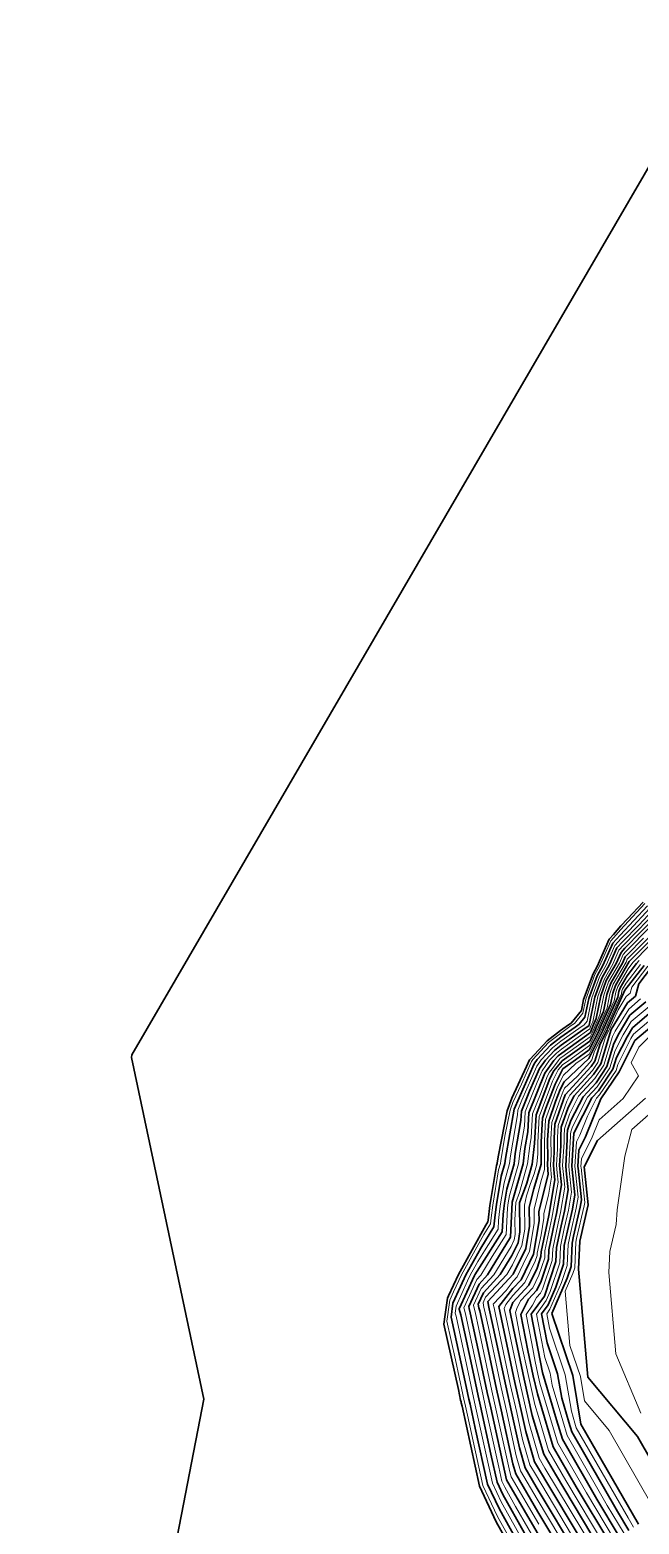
# Model space of a CAD drawing. Header units: millimetres. Extents: x -859836 to 307983, y -308065 to 649894.
# Drawn here: x -859836 to -776950, y 25688 to 229082 of the extents above; entities that cross this region are included whole.
import ezdxf

# ---------------------------------------------------------------- set-up
doc = ezdxf.new("R2010")
doc.units = ezdxf.units.MM
for name, color, linetype, lineweight in [('C-TOPO', 7, 'Continuous', 9), ('C-TOPO-MAJR', 7, 'Continuous', 35), ('C-TOPO-MINR', 7, 'Continuous', 9)]:
    doc.layers.add(name, color=color, linetype=linetype, lineweight=lineweight)

msp = doc.modelspace()

# ---------------------------------------------------------------- linework, layer by layer
at = {"layer": 'C-TOPO', "lineweight": 35}
for p, q in [((-757359, 241898), (-845960, 89571)), ((-778527, 108076), (-776389, 110365)), ((-779435, 107104), (-778527, 108076)), ((-781014, 105292), (-780436, 105924)), ((-780436, 105924), (-779435, 107104)), ((-782643, 101608), (-781014, 105292)), ((-784502, 97086), (-783213, 100608)), ((-783213, 100608), (-782643, 101608)), ((-786214, 93897), (-784796, 95613)), ((-784796, 95613), (-784502, 97086)), ((-787665, 92863), (-786543, 93668)), ((-786543, 93668), (-786214, 93897)), ((-789457, 91490), (-787665, 92863)), ((-845960, 89571), (-846020, 89201)), ((-791787, 88971), (-789457, 91490)), ((-846020, 89201), (-836150, 42695)), ((-794265, 83683), (-792257, 87962)), ((-792257, 87962), (-791848, 88884)), ((-791848, 88884), (-791787, 88971)), ((-794898, 81952), (-794265, 83683)), ((-796069, 75895), (-794898, 81952)), ((-796245, 74886), (-796069, 75895)), ((-797240, 69042), (-796331, 74521)), ((-796331, 74521), (-796257, 74781)), ((-796257, 74781), (-796245, 74886)), ((-797489, 67080), (-797240, 69042)), ((-801511, 59660), (-797785, 66399)), ((-797785, 66399), (-797518, 66834)), ((-797518, 66834), (-797489, 67080)), ((-802863, 56768), (-801511, 59660)), ((-803403, 53889), (-803051, 56144)), ((-803051, 56144), (-803019, 56427)), ((-803019, 56427), (-802863, 56768)), ((-803502, 52906), (-803403, 53889)), ((-801531, 43999), (-803502, 52906)), ((-801227, 42582), (-801531, 43999)), ((-836150, 42695), (-859836, -78633)), ((-801173, 42324), (-801227, 42582)), ((-801149, 42218), (-801173, 42324)), ((-801042, 41728), (-801149, 42218)), ((-798653, 30862), (-801042, 41728)), ((-796379, 26004), (-798653, 30862)), ((-792146, 18465), (-796379, 26004))]:
    msp.add_line(p, q, dxfattribs=at)
at = {"layer": 'C-TOPO-MAJR'}
for p, q in [((-775810, 109843), (-779529, 105862)), ((-774450, 108615), (-778906, 104064)), ((-775130, 109229), (-776989, 107238)), ((-779529, 105862), (-780535, 104762)), ((-776989, 107238), (-779218, 104963)), ((-773924, 106680), (-778282, 102267)), ((-780535, 104762), (-781878, 101723)), ((-779972, 104138), (-780979, 101859)), ((-779218, 104963), (-779972, 104138)), ((-778906, 104064), (-779409, 103514)), ((-776366, 105441), (-778594, 103165)), ((-781878, 101723), (-782675, 100328)), ((-780979, 101859), (-782041, 99999)), ((-780080, 101995), (-781408, 99670)), ((-779181, 102131), (-780774, 99340)), ((-778282, 102267), (-780140, 99011)), ((-779409, 103514), (-780080, 101995)), ((-778846, 102890), (-779181, 102131)), ((-776280, 101746), (-778873, 98353)), ((-778594, 103165), (-778846, 102890)), ((-777281, 102006), (-778578, 100310)), ((-776930, 102402), (-777281, 102006)), ((-782675, 100328), (-783803, 97243)), ((-782041, 99999), (-782982, 97428)), ((-781408, 99670), (-782160, 97613)), ((-778578, 100310), (-779507, 98682)), ((-775280, 101486), (-777008, 99224)), ((-781338, 97798), (-781801, 95478)), ((-780774, 99340), (-781338, 97798)), ((-778873, 98353), (-781237, 93120)), ((-780517, 97983), (-780825, 96436)), ((-780140, 99011), (-780517, 97983)), ((-779695, 98168), (-779849, 97395)), ((-779507, 98682), (-779695, 98168)), ((-777008, 99224), (-777453, 97567)), ((-783803, 97243), (-784315, 94682)), ((-782982, 97428), (-783748, 93587)), ((-782160, 97613), (-782777, 94520)), ((-780825, 96436), (-782241, 93302)), ((-779849, 97395), (-781739, 93211)), ((-778535, 96649), (-780734, 93030)), ((-777453, 97567), (-778535, 96649)), ((-776032, 96781), (-778197, 94946)), ((-774611, 95995), (-777859, 93242)), ((-785085, 93749), (-785659, 93351)), ((-784315, 94682), (-785085, 93749)), ((-783758, 93576), (-784618, 92978)), ((-783748, 93587), (-783758, 93576)), ((-782777, 94520), (-783245, 93484)), ((-781801, 95478), (-782743, 93393)), ((-778197, 94946), (-779663, 92533)), ((-773190, 95209), (-777521, 91539)), ((-787610, 91952), (-789006, 90881)), ((-785659, 93351), (-787610, 91952)), ((-784618, 92978), (-787544, 90879)), ((-783577, 92606), (-787479, 89806)), ((-781871, 92860), (-783796, 89066)), ((-782440, 92775), (-783723, 90246)), ((-783008, 92691), (-783650, 91426)), ((-783245, 93484), (-783577, 92606)), ((-782743, 93393), (-783008, 92691)), ((-782241, 93302), (-782440, 92775)), ((-781303, 92945), (-782265, 91048)), ((-780734, 93030), (-782149, 88347)), ((-781739, 93211), (-781871, 92860)), ((-781237, 93120), (-781303, 92945)), ((-779663, 92533), (-780382, 91109)), ((-778592, 92036), (-780030, 89189)), ((-777521, 91539), (-779678, 87269)), ((-777859, 93242), (-778592, 92036)), ((-789006, 90881), (-790822, 88919)), ((-788475, 90166), (-789686, 88857)), ((-787544, 90879), (-788475, 90166)), ((-787479, 89806), (-787944, 89450)), ((-783650, 91426), (-787414, 88734)), ((-783723, 90246), (-785605, 88900)), ((-782265, 91048), (-782973, 88706)), ((-780382, 91109), (-781326, 87987)), ((-791228, 88342), (-793955, 82189)), ((-790499, 87703), (-791862, 84626)), ((-790822, 88919), (-791228, 88342)), ((-789686, 88857), (-790499, 87703)), ((-788550, 88795), (-789770, 87064)), ((-787414, 88734), (-788556, 87373)), ((-787944, 89450), (-788550, 88795)), ((-787341, 87682), (-788382, 85594)), ((-785605, 88900), (-787341, 87682)), ((-783796, 89066), (-787167, 85903)), ((-783468, 87968), (-786994, 84125)), ((-782973, 88706), (-783468, 87968)), ((-782149, 88347), (-783140, 86871)), ((-781326, 87987), (-782812, 85774)), ((-780502, 87628), (-782484, 84677)), ((-780030, 89189), (-780502, 87628)), ((-789770, 87064), (-791956, 81651)), ((-789076, 86329), (-790956, 81382)), ((-788382, 85594), (-789635, 82296)), ((-788556, 87373), (-789076, 86329)), ((-787167, 85903), (-787688, 84860)), ((-783140, 86871), (-785784, 83989)), ((-782812, 85774), (-784575, 83853)), ((-779678, 87269), (-782156, 83580)), ((-791862, 84626), (-792955, 81920)), ((-786994, 84125), (-788393, 80133)), ((-787688, 84860), (-788314, 83210)), ((-785784, 83989), (-786606, 82378)), ((-784575, 83853), (-786218, 80631)), ((-783365, 83716), (-785830, 78885)), ((-782156, 83580), (-784223, 78394)), ((-782484, 84677), (-783365, 83716)), ((-776072, 83668), (-782616, 77903)), ((-793955, 82189), (-795125, 75466)), ((-792955, 81920), (-793027, 80630)), ((-791956, 81651), (-792100, 79071)), ((-790956, 81382), (-791172, 77513)), ((-789635, 82296), (-790102, 80965)), ((-788314, 83210), (-789247, 80549)), ((-786606, 82378), (-787539, 79717)), ((-793027, 80630), (-793807, 76148)), ((-790102, 80965), (-790282, 77741)), ((-789247, 80549), (-789392, 77970)), ((-788393, 80133), (-788501, 78199)), ((-787539, 79717), (-787611, 78427)), ((-786218, 80631), (-786685, 79301)), ((-792100, 79071), (-792490, 76831)), ((-791172, 77513), (-791494, 74698)), ((-790282, 77741), (-790257, 74676)), ((-789392, 77970), (-789372, 75518)), ((-788501, 78199), (-788486, 76359)), ((-787611, 78427), (-787601, 77201)), ((-786716, 78043), (-786936, 74461)), ((-786685, 79301), (-786721, 78656)), ((-786721, 78656), (-786716, 78043)), ((-785830, 78885), (-786105, 74407)), ((-784223, 78394), (-785137, 76592)), ((-782616, 77903), (-784444, 74299)), ((-795125, 75466), (-795205, 74763)), ((-793807, 76148), (-793968, 74741)), ((-792490, 76831), (-792731, 74719)), ((-789372, 75518), (-789427, 74622)), ((-788486, 76359), (-788596, 74568)), ((-787601, 77201), (-787766, 74514)), ((-785137, 76592), (-785275, 74353)), ((-795205, 74763), (-795701, 73032)), ((-793968, 74741), (-794959, 71279)), ((-792731, 74719), (-794217, 69527)), ((-791494, 74698), (-792237, 72101)), ((-790257, 74676), (-791283, 71333)), ((-789340, 73258), (-790576, 68259)), ((-789427, 74622), (-789340, 73258)), ((-788596, 74568), (-788524, 73431)), ((-788524, 73431), (-788431, 72572)), ((-787766, 74514), (-787708, 73605)), ((-787708, 73605), (-787521, 71887)), ((-786936, 74461), (-786892, 73778)), ((-786892, 73778), (-786611, 71201)), ((-786105, 74407), (-786076, 73952)), ((-786076, 73952), (-785702, 70516)), ((-785275, 74353), (-785260, 74126)), ((-785260, 74126), (-784792, 69830)), ((-784444, 74299), (-783883, 69145)), ((-795701, 73032), (-796339, 69186)), ((-794959, 71279), (-795278, 69357)), ((-792237, 72101), (-793225, 69409)), ((-791283, 71333), (-791900, 68834)), ((-788431, 72572), (-789251, 67685)), ((-787521, 71887), (-788177, 67977)), ((-786611, 71201), (-787104, 68269)), ((-796339, 69186), (-796514, 67809)), ((-795278, 69357), (-795366, 68668)), ((-794217, 69527), (-794461, 64762)), ((-793225, 69409), (-793158, 65493)), ((-785702, 70516), (-786030, 68561)), ((-784792, 69830), (-784956, 68853)), ((-796514, 67809), (-796704, 66172)), ((-795461, 67849), (-795583, 65467)), ((-795366, 68668), (-795461, 67849)), ((-791900, 68834), (-791856, 66223)), ((-790576, 68259), (-790554, 66954)), ((-789251, 67685), (-790282, 62733)), ((-788177, 67977), (-788405, 66990)), ((-787104, 68269), (-787560, 66295)), ((-786030, 68561), (-786714, 65600)), ((-784956, 68853), (-785868, 64905)), ((-783883, 69145), (-785023, 64210)), ((-795583, 65467), (-799291, 59628)), ((-796704, 66172), (-798487, 63272)), ((-793158, 65493), (-793418, 63987)), ((-791856, 66223), (-792376, 63212)), ((-790554, 66954), (-791334, 62437)), ((-788405, 66990), (-789230, 63028)), ((-787560, 66295), (-788178, 63324)), ((-786714, 65600), (-787126, 63619)), ((-798487, 63272), (-800512, 59609)), ((-794461, 64762), (-797588, 59599)), ((-793418, 63987), (-794269, 62230)), ((-792376, 63212), (-794077, 59699)), ((-788178, 63324), (-788259, 61416)), ((-787126, 63619), (-787235, 61076)), ((-786074, 63915), (-786210, 60735)), ((-785868, 64905), (-786074, 63915)), ((-785023, 64210), (-785185, 60395)), ((-794269, 62230), (-795833, 59649)), ((-791334, 62437), (-793017, 58957)), ((-790309, 62097), (-790834, 60535)), ((-789284, 61756), (-790334, 58634)), ((-790282, 62733), (-790309, 62097)), ((-788259, 61416), (-789834, 56732)), ((-789230, 63028), (-789284, 61756)), ((-787235, 61076), (-788285, 57953)), ((-799345, 59532), (-801425, 54976)), ((-800512, 59609), (-801246, 58038)), ((-799336, 59550), (-799345, 59532)), ((-799312, 59594), (-799336, 59550)), ((-799291, 59628), (-799312, 59594)), ((-797588, 59599), (-798732, 58370)), ((-795833, 59649), (-798135, 57177)), ((-794077, 59699), (-797537, 55983)), ((-790834, 60535), (-791956, 58215)), ((-786735, 59174), (-788822, 54355)), ((-786210, 60735), (-786735, 59174)), ((-785185, 60395), (-783912, 45677)), ((-801246, 58038), (-802287, 55760)), ((-798732, 58370), (-800133, 55303)), ((-798135, 57177), (-798835, 55643)), ((-794112, 57775), (-796038, 55287)), ((-791956, 58215), (-794147, 55852)), ((-793017, 58957), (-794112, 57775)), ((-790895, 57474), (-791991, 56292)), ((-790334, 58634), (-790895, 57474)), ((-788285, 57953), (-789328, 55543)), ((-802287, 55760), (-802500, 53873)), ((-801425, 54976), (-801428, 54954)), ((-801428, 54954), (-801208, 54155)), ((-800133, 55303), (-800083, 55046)), ((-800083, 55046), (-799915, 54438)), ((-798835, 55643), (-798735, 55126)), ((-798735, 55126), (-798623, 54721)), ((-797537, 55983), (-797386, 55206)), ((-797386, 55206), (-797330, 55004)), ((-797330, 55004), (-796925, 53115)), ((-796038, 55287), (-793848, 44982)), ((-794147, 55852), (-794537, 54753)), ((-791991, 56292), (-793037, 54220)), ((-789834, 56732), (-791632, 54265)), ((-789328, 55543), (-790227, 54310)), ((-802500, 53873), (-800473, 44428)), ((-801208, 54155), (-799586, 46600)), ((-799915, 54438), (-798699, 48771)), ((-798623, 54721), (-797812, 50943)), ((-796925, 53115), (-795100, 44528)), ((-794537, 54753), (-794056, 52306)), ((-793037, 54220), (-792074, 49326)), ((-791632, 54265), (-790092, 46346)), ((-790227, 54310), (-789457, 50350)), ((-788822, 54355), (-785972, 45900)), ((-797812, 50943), (-796352, 44074)), ((-794056, 52306), (-792596, 45437)), ((-792074, 49326), (-791344, 45891)), ((-789457, 50350), (-788032, 46123)), ((-798699, 48771), (-797604, 43619)), ((-799586, 46600), (-798856, 43165)), ((-793848, 44982), (-792894, 40737)), ((-792596, 45437), (-791483, 40484)), ((-791344, 45891), (-790788, 43415)), ((-790092, 46346), (-788172, 39884)), ((-788032, 46123), (-787476, 42815)), ((-785972, 45900), (-784860, 39284)), ((-783912, 45677), (-777181, 37599)), ((-800473, 44428), (-800108, 42710)), ((-798856, 43165), (-798538, 41750)), ((-797604, 43619), (-797127, 41497)), ((-796352, 44074), (-795716, 41243)), ((-795100, 44528), (-794305, 40990)), ((-790788, 43415), (-789828, 40184)), ((-787476, 42815), (-786516, 39584)), ((-800108, 42710), (-799949, 42003)), ((-799949, 42003), (-799237, 38737)), ((-798538, 41750), (-797113, 35218)), ((-797127, 41497), (-794989, 31699)), ((-795716, 41243), (-794113, 33895)), ((-794305, 40990), (-793236, 36092)), ((-792894, 40737), (-792360, 38288)), ((-799237, 38737), (-797560, 31112)), ((-791483, 40484), (-789904, 35196)), ((-789828, 40184), (-788643, 36218)), ((-788172, 39884), (-787382, 37240)), ((-786516, 39584), (-786121, 38262)), ((-784860, 39284), (-777047, 25688)), ((-792360, 38288), (-791166, 34174)), ((-787382, 37240), (-782695, 29082)), ((-786121, 38262), (-779871, 27385)), ((-777181, 37599), (-773275, 30801)), ((-797113, 35218), (-796275, 31405)), ((-793236, 36092), (-792440, 33349)), ((-789904, 35196), (-788342, 32477)), ((-788643, 36218), (-785518, 30779)), ((-794113, 33895), (-793715, 32524)), ((-792440, 33349), (-790944, 30776)), ((-791166, 34174), (-783552, 21435)), ((-797560, 31112), (-795965, 27702)), ((-796275, 31405), (-795477, 29701)), ((-794989, 31699), (-790501, 23980)), ((-793715, 32524), (-790722, 27378)), ((-790944, 30776), (-784853, 20585)), ((-788342, 32477), (-782251, 22286)), ((-785518, 30779), (-780950, 23136)), ((-795477, 29701), (-792523, 24441)), ((-782695, 29082), (-779649, 23987)), ((-795965, 27702), (-790058, 17183)), ((-790722, 27378), (-786155, 19735)), ((-779871, 27385), (-778348, 24837))]:
    msp.add_line(p, q, dxfattribs=at)
at = {"layer": 'C-TOPO-MINR'}
for p, q in [((-776150, 110150), (-778940, 107164)), ((-775719, 107926), (-779062, 104514)), ((-775470, 109536), (-778259, 106550)), ((-780062, 105899), (-780817, 105074)), ((-779474, 106592), (-780062, 105899)), ((-778940, 107164), (-779474, 106592)), ((-778259, 106550), (-779373, 105412)), ((-775408, 107028), (-778750, 103615)), ((-773792, 106196), (-777606, 102335)), ((-774055, 107163), (-777324, 103854)), ((-780817, 105074), (-782328, 101655)), ((-780254, 104450), (-781429, 101791)), ((-779690, 103826), (-780530, 101927)), ((-779373, 105412), (-780254, 104450)), ((-779062, 104514), (-779690, 103826)), ((-777324, 103854), (-778438, 102716)), ((-781429, 101791), (-782358, 100163)), ((-780530, 101927), (-781724, 99834)), ((-779631, 102063), (-781091, 99505)), ((-778732, 102199), (-780457, 99176)), ((-779127, 103202), (-779631, 102063)), ((-778750, 103615), (-779127, 103202)), ((-778564, 102579), (-778732, 102199)), ((-776781, 101876), (-778726, 99331)), ((-778438, 102716), (-778564, 102579)), ((-777782, 102137), (-778430, 101288)), ((-777606, 102335), (-777782, 102137)), ((-782991, 100493), (-784214, 97151)), ((-782358, 100163), (-783392, 97336)), ((-782328, 101655), (-782991, 100493)), ((-781724, 99834), (-782571, 97521)), ((-778430, 101288), (-779824, 98847)), ((-775780, 101616), (-777941, 98788)), ((-781749, 97705), (-782289, 94999)), ((-781091, 99505), (-781749, 97705)), ((-779361, 97874), (-781488, 93166)), ((-780927, 97890), (-781313, 95957)), ((-780457, 99176), (-780927, 97890)), ((-780106, 98075), (-780337, 96915)), ((-779824, 98847), (-780106, 98075)), ((-779284, 98260), (-779361, 97874)), ((-779190, 98517), (-779284, 98260)), ((-778726, 99331), (-779190, 98517)), ((-778163, 97960), (-778704, 97501)), ((-777941, 98788), (-778163, 97960)), ((-784214, 97151), (-784598, 95230)), ((-783392, 97336), (-784031, 94135)), ((-782571, 97521), (-783265, 94041)), ((-781313, 95957), (-782492, 93348)), ((-780337, 96915), (-781990, 93257)), ((-779804, 95691), (-780985, 93075)), ((-778366, 95797), (-780199, 92781)), ((-778704, 97501), (-779804, 95691)), ((-776742, 97174), (-778366, 95797)), ((-775322, 96388), (-778028, 94094)), ((-773901, 95602), (-777690, 92391)), ((-785749, 93836), (-786179, 93538)), ((-784598, 95230), (-785749, 93836)), ((-784421, 93663), (-785138, 93165)), ((-784031, 94135), (-784421, 93663)), ((-783265, 94041), (-783497, 93529)), ((-782289, 94999), (-782994, 93438)), ((-778028, 94094), (-779128, 92284)), ((-787642, 92488), (-789271, 91239)), ((-786179, 93538), (-787642, 92488)), ((-785138, 93165), (-787577, 91415)), ((-784097, 92792), (-787512, 90343)), ((-783613, 92016), (-785495, 90670)), ((-783660, 93096), (-784097, 92792)), ((-782156, 92818), (-783760, 89656)), ((-782724, 92733), (-783687, 90836)), ((-783497, 93529), (-783660, 93096)), ((-783293, 92648), (-783613, 92016)), ((-782994, 93438), (-783293, 92648)), ((-781587, 92902), (-783031, 90057)), ((-782492, 93348), (-782724, 92733)), ((-781500, 92039), (-782561, 88526)), ((-781990, 93257), (-782156, 92818)), ((-780558, 92069), (-781737, 88167)), ((-781488, 93166), (-781587, 92902)), ((-781019, 92987), (-781500, 92039)), ((-780985, 93075), (-781019, 92987)), ((-780199, 92781), (-780558, 92069)), ((-779128, 92284), (-780206, 90149)), ((-778056, 91787), (-779854, 88229)), ((-777690, 92391), (-778056, 91787)), ((-774645, 92981), (-776967, 90627)), ((-789271, 91239), (-791390, 88949)), ((-788740, 90523), (-790254, 88888)), ((-788210, 89808), (-789118, 88826)), ((-787577, 91415), (-788740, 90523)), ((-787512, 90343), (-788210, 89808)), ((-785495, 90670), (-787446, 89270)), ((-783687, 90836), (-786509, 88817)), ((-783760, 89656), (-784701, 88983)), ((-783031, 90057), (-783384, 88886)), ((-780206, 90149), (-780914, 87808)), ((-776967, 90627), (-778046, 88492)), ((-791593, 88661), (-792956, 85584)), ((-790864, 88022), (-792908, 83408)), ((-791390, 88949), (-791593, 88661)), ((-790254, 88888), (-790864, 88022)), ((-789118, 88826), (-790134, 87384)), ((-788592, 87899), (-789163, 87219)), ((-787948, 87527), (-788729, 85962)), ((-787982, 88765), (-788592, 87899)), ((-787679, 89092), (-787982, 88765)), ((-787377, 88208), (-787948, 87527)), ((-787446, 89270), (-787679, 89092)), ((-786509, 88817), (-787377, 88208)), ((-785569, 88374), (-787254, 86793)), ((-784701, 88983), (-785569, 88374)), ((-783632, 88517), (-785395, 86595)), ((-783384, 88886), (-783632, 88517)), ((-782561, 88526), (-783304, 87420)), ((-781737, 88167), (-782976, 86323)), ((-780914, 87808), (-782648, 85226)), ((-779854, 88229), (-780090, 87448)), ((-778046, 88492), (-777049, 86698)), ((-792956, 85584), (-794137, 83068)), ((-790816, 85845), (-792455, 81785)), ((-790134, 87384), (-790816, 85845)), ((-789423, 86697), (-790363, 84223)), ((-788729, 85962), (-790296, 81839)), ((-789163, 87219), (-789423, 86697)), ((-787254, 86793), (-788035, 85227)), ((-785395, 86595), (-787081, 85014)), ((-783304, 87420), (-786389, 84057)), ((-782976, 86323), (-785179, 83921)), ((-780090, 87448), (-782320, 84129)), ((-777049, 86698), (-779114, 83624)), ((-792908, 83408), (-793455, 82054)), ((-790363, 84223), (-791456, 81516)), ((-788035, 85227), (-788975, 82753)), ((-787654, 83668), (-788820, 80341)), ((-787341, 84492), (-787654, 83668)), ((-787081, 85014), (-787341, 84492)), ((-786389, 84057), (-786800, 83251)), ((-785179, 83921), (-786412, 81505)), ((-783970, 83785), (-786024, 79758)), ((-782760, 83648), (-783993, 81232)), ((-782648, 85226), (-783970, 83785)), ((-782320, 84129), (-782760, 83648)), ((-779114, 83624), (-782386, 80741)), ((-773030, 83712), (-777938, 79388)), ((-794510, 82050), (-795199, 78486)), ((-794137, 83068), (-794510, 82050)), ((-793491, 81409), (-794466, 75807)), ((-793455, 82054), (-793491, 81409)), ((-792455, 81785), (-792564, 79851)), ((-791456, 81516), (-791636, 78292)), ((-790296, 81839), (-790529, 81174)), ((-788975, 82753), (-789675, 80757)), ((-786800, 83251), (-787966, 79925)), ((-786412, 81505), (-787112, 79509)), ((-792564, 79851), (-793149, 76489)), ((-790529, 81174), (-790727, 77627)), ((-789675, 80757), (-789837, 77856)), ((-788820, 80341), (-788947, 78084)), ((-787966, 79925), (-788056, 78313)), ((-787112, 79509), (-787166, 78542)), ((-786024, 79758), (-786258, 79093)), ((-783993, 81232), (-785027, 78639)), ((-782386, 80741), (-783420, 78148)), ((-777938, 79388), (-778889, 75753)), ((-795199, 78486), (-795784, 75125)), ((-791636, 78292), (-791831, 77172)), ((-790727, 77627), (-790715, 76094)), ((-789837, 77856), (-789814, 75097)), ((-788947, 78084), (-788929, 75939)), ((-788056, 78313), (-788044, 76780)), ((-787158, 77622), (-787351, 74488)), ((-787166, 78542), (-787158, 77622)), ((-786273, 78464), (-786520, 74434)), ((-786258, 79093), (-786276, 78770)), ((-786276, 78770), (-786273, 78464)), ((-785484, 77738), (-785690, 74380)), ((-785027, 78639), (-785484, 77738)), ((-783420, 78148), (-784791, 75445)), ((-794466, 75807), (-794587, 74752)), ((-793149, 76489), (-793350, 74730)), ((-791831, 77172), (-792113, 74708)), ((-790715, 76094), (-790876, 74687)), ((-788929, 75939), (-789012, 74595)), ((-788044, 76780), (-788181, 74541)), ((-784791, 75445), (-784860, 74326)), ((-778889, 75753), (-779944, 68454)), ((-796072, 73908), (-796869, 69101)), ((-795824, 74773), (-796072, 73908)), ((-795784, 75125), (-795824, 74773)), ((-794587, 74752), (-795330, 72155)), ((-793350, 74730), (-794588, 70403)), ((-792113, 74708), (-793227, 70814)), ((-791247, 73389), (-791741, 72042)), ((-790876, 74687), (-791247, 73389)), ((-789799, 73967), (-790311, 72295)), ((-789814, 75097), (-789842, 74649)), ((-789842, 74649), (-789799, 73967)), ((-789012, 74595), (-788932, 73344)), ((-788932, 73344), (-788885, 72915)), ((-788181, 74541), (-788116, 73518)), ((-788116, 73518), (-787976, 72229)), ((-787351, 74488), (-787300, 73692)), ((-787300, 73692), (-787066, 71544)), ((-786520, 74434), (-786484, 73865)), ((-786484, 73865), (-786157, 70859)), ((-785690, 74380), (-785668, 74039)), ((-785668, 74039), (-785247, 70173)), ((-784860, 74326), (-784852, 74212)), ((-784852, 74212), (-784337, 69488)), ((-795330, 72155), (-795808, 69272)), ((-791741, 72042), (-792254, 70371)), ((-790311, 72295), (-791238, 68547)), ((-788885, 72915), (-789296, 70471)), ((-787976, 72229), (-788714, 67831)), ((-787066, 71544), (-787641, 68123)), ((-795808, 69272), (-795940, 68239)), ((-794748, 69442), (-794792, 69097)), ((-794588, 70403), (-794748, 69442)), ((-793721, 69468), (-793843, 67086)), ((-793227, 70814), (-793721, 69468)), ((-792254, 70371), (-792563, 69121)), ((-789296, 70471), (-789913, 67972)), ((-786157, 70859), (-786567, 68415)), ((-785247, 70173), (-785493, 68707)), ((-784337, 69488), (-784419, 68999)), ((-797088, 67380), (-797183, 66561)), ((-796869, 69101), (-797088, 67380)), ((-795940, 68239), (-796083, 67011)), ((-794839, 68688), (-795022, 65115)), ((-794792, 69097), (-794839, 68688)), ((-792563, 69121), (-792507, 65858)), ((-791238, 68547), (-791205, 66589)), ((-789902, 67319), (-790292, 65061)), ((-789913, 67972), (-789902, 67319)), ((-788828, 67337), (-789756, 62880)), ((-788714, 67831), (-788828, 67337)), ((-787641, 68123), (-787983, 66642)), ((-786567, 68415), (-787137, 65947)), ((-785493, 68707), (-786291, 65253)), ((-784419, 68999), (-785445, 64558)), ((-779944, 68454), (-780082, 66477)), ((-798074, 65112), (-801100, 59639)), ((-797183, 66561), (-798074, 65112)), ((-796143, 65819), (-797998, 62900)), ((-795022, 65115), (-796921, 62124)), ((-796083, 67011), (-796143, 65819)), ((-793810, 65127), (-793940, 64375)), ((-793843, 67086), (-793810, 65127)), ((-792507, 65858), (-792897, 63600)), ((-791205, 66589), (-791855, 62825)), ((-787983, 66642), (-788704, 63176)), ((-787137, 65947), (-787652, 63471)), ((-786291, 65253), (-786600, 63767)), ((-780082, 66477), (-780937, 62776)), ((-794365, 63496), (-796710, 59624)), ((-793940, 64375), (-794365, 63496)), ((-792897, 63600), (-794173, 60964)), ((-790292, 65061), (-790808, 62585)), ((-788704, 63176), (-788772, 61586)), ((-787652, 63471), (-787747, 61246)), ((-786600, 63767), (-786722, 60906)), ((-785548, 64062), (-785698, 60565)), ((-785445, 64558), (-785548, 64062)), ((-798899, 61433), (-799924, 59580)), ((-797998, 62900), (-798899, 61433)), ((-796921, 62124), (-798465, 59574)), ((-792706, 61068), (-793547, 59328)), ((-791855, 62825), (-792706, 61068)), ((-791084, 61486), (-792486, 58586)), ((-790821, 62267), (-791084, 61486)), ((-790808, 62585), (-790821, 62267)), ((-789797, 61927), (-790584, 59585)), ((-788772, 61586), (-790084, 57683)), ((-789756, 62880), (-789797, 61927)), ((-787747, 61246), (-789059, 57343)), ((-780937, 62776), (-781059, 59915)), ((-801100, 59639), (-802197, 57291)), ((-799924, 59580), (-800296, 58785)), ((-798465, 59574), (-799030, 58967)), ((-796710, 59624), (-798433, 57773)), ((-794955, 59674), (-797836, 56580)), ((-794173, 60964), (-794955, 59674)), ((-793547, 59328), (-794095, 58737)), ((-790584, 59585), (-791425, 57845)), ((-786722, 60906), (-787510, 58564)), ((-785960, 59785), (-787004, 57375)), ((-785698, 60565), (-785960, 59785)), ((-781059, 59915), (-780104, 48876)), ((-802197, 57291), (-802717, 56152)), ((-800296, 58785), (-801856, 55368)), ((-799030, 58967), (-800782, 55133)), ((-798433, 57773), (-799484, 55473)), ((-795058, 57493), (-796788, 55635)), ((-794095, 58737), (-795058, 57493)), ((-792486, 58586), (-794130, 56814)), ((-791425, 57845), (-793069, 56072)), ((-790365, 57103), (-790912, 56512)), ((-790084, 57683), (-790365, 57103)), ((-789059, 57343), (-789581, 56138)), ((-787510, 58564), (-789075, 54949)), ((-787004, 57375), (-786367, 50016)), ((-802824, 55208), (-803031, 53882)), ((-802717, 56152), (-802824, 55208)), ((-801856, 55368), (-801964, 54413)), ((-800782, 55133), (-800757, 55006)), ((-800757, 55006), (-800561, 54297)), ((-799484, 55473), (-799409, 55086)), ((-799409, 55086), (-799269, 54580)), ((-797836, 56580), (-798186, 55813)), ((-798186, 55813), (-798060, 55166)), ((-798060, 55166), (-797977, 54862)), ((-796788, 55635), (-796712, 55246)), ((-796712, 55246), (-796684, 55145)), ((-796684, 55145), (-796481, 54201)), ((-795092, 55569), (-795288, 55020)), ((-795288, 55020), (-795047, 53796)), ((-794130, 56814), (-795092, 55569)), ((-793592, 55036), (-793787, 54487)), ((-793069, 56072), (-793592, 55036)), ((-791436, 55476), (-792335, 54242)), ((-790912, 56512), (-791436, 55476)), ((-789581, 56138), (-790930, 54287)), ((-789075, 54949), (-789525, 54332)), ((-803031, 53882), (-803090, 53304)), ((-803090, 53304), (-801930, 48064)), ((-801964, 54413), (-801854, 54014)), ((-801854, 54014), (-800030, 45514)), ((-800561, 54297), (-799143, 47685)), ((-799269, 54580), (-798256, 49857)), ((-797977, 54862), (-797368, 52029)), ((-796481, 54201), (-794474, 44755)), ((-795047, 53796), (-793222, 45210)), ((-793787, 54487), (-793065, 50816)), ((-792335, 54242), (-791564, 50283)), ((-790930, 54287), (-789774, 48348)), ((-789525, 54332), (-789140, 52353)), ((-797368, 52029), (-795726, 44301)), ((-789140, 52353), (-787002, 46011)), ((-798256, 49857), (-796978, 43846)), ((-793065, 50816), (-791970, 45664)), ((-791564, 50283), (-791083, 47836)), ((-786367, 50016), (-784942, 45788)), ((-780104, 48876), (-776707, 40795)), ((-801930, 48064), (-800917, 43342)), ((-799143, 47685), (-798230, 43392)), ((-791083, 47836), (-790718, 46118)), ((-789774, 48348), (-789062, 46234)), ((-800030, 45514), (-799482, 42938)), ((-794474, 44755), (-793600, 40864)), ((-793222, 45210), (-792189, 40611)), ((-791970, 45664), (-791135, 41949)), ((-790718, 46118), (-790440, 44880)), ((-790440, 44880), (-789000, 40034)), ((-789062, 46234), (-788784, 44580)), ((-787002, 46011), (-786168, 41049)), ((-784942, 45788), (-784386, 42480)), ((-800917, 43342), (-800734, 42483)), ((-799482, 42938), (-799244, 41876)), ((-798230, 43392), (-797833, 41623)), ((-796978, 43846), (-796422, 41370)), ((-795726, 44301), (-795011, 41117)), ((-788784, 44580), (-787344, 39734)), ((-800734, 42483), (-800655, 42129)), ((-800655, 42129), (-800298, 40497)), ((-799244, 41876), (-798175, 36978)), ((-797833, 41623), (-796051, 33459)), ((-796422, 41370), (-794551, 32797)), ((-795011, 41117), (-793674, 34994)), ((-793600, 40864), (-792798, 37190)), ((-791135, 41949), (-790655, 40334)), ((-786168, 41049), (-785688, 39434)), ((-784386, 42480), (-781020, 38441)), ((-800298, 40497), (-798203, 30965)), ((-792189, 40611), (-791922, 39386)), ((-791922, 39386), (-791324, 37329)), ((-790655, 40334), (-789274, 35707)), ((-789000, 40034), (-788013, 36729)), ((-787344, 39734), (-786752, 37751)), ((-785688, 39434), (-785491, 38773)), ((-785491, 38773), (-778459, 26536)), ((-798175, 36978), (-796917, 31259)), ((-792798, 37190), (-791803, 33762)), ((-791324, 37329), (-790535, 34685)), ((-788013, 36729), (-784106, 29931)), ((-786752, 37751), (-781283, 28234)), ((-781020, 38441), (-775161, 28244)), ((-793674, 34994), (-793077, 32937)), ((-790535, 34685), (-789754, 33325)), ((-789274, 35707), (-786930, 31628)), ((-796051, 33459), (-795632, 31552)), ((-794551, 32797), (-794352, 32112)), ((-793077, 32937), (-790833, 29077)), ((-791803, 33762), (-791055, 32475)), ((-789754, 33325), (-782902, 21861)), ((-798203, 30965), (-796209, 26703)), ((-796917, 31259), (-795721, 28702)), ((-795632, 31552), (-795233, 30700)), ((-795233, 30700), (-793756, 28070)), ((-794352, 32112), (-790612, 25679)), ((-791055, 32475), (-784203, 21010)), ((-786930, 31628), (-781601, 22711)), ((-795721, 28702), (-791290, 20812)), ((-790833, 29077), (-785504, 20160)), ((-784106, 29931), (-780300, 23562)), ((-796209, 26703), (-791286, 17937)), ((-793756, 28070), (-790390, 22280)), ((-781283, 28234), (-778999, 24412)), ((-778459, 26536), (-777698, 25262))]:
    msp.add_line(p, q, dxfattribs=at)

doc.saveas('drawing.dxf')
